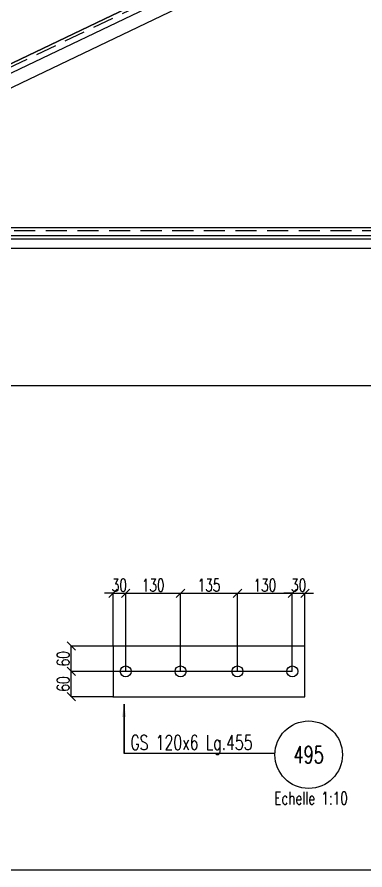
# Model space of a CAD drawing. Extents: x 550527 to 570802, y -80343 to -65993.
# Drawn here: x 554612 to 556674, y -80343 to -75288 of the extents above; entities that cross this region are included whole.
import ezdxf
from ezdxf.enums import TextEntityAlignment as Align

# ---------------------------------------------------------------- set-up
doc = ezdxf.new("R2010")
doc.units = 0
doc.header["$LTSCALE"] = 250
doc.header["$MEASUREMENT"] = 0
doc.linetypes.add('DASHED', pattern=[0.75, 0.5, -0.25])
doc.layers.get('0').update_dxf_attribs({"linetype": 'CONTINUOUS'})
doc.layers.get('DEFPOINTS').update_dxf_attribs({"linetype": 'CONTINUOUS'})
for name, color, linetype in [('ASSI', 6, 'CONTINUOUS'), ('BOLLINI_1', 7, 'CONTINUOUS'), ('FORI', 2, 'CONTINUOUS'), ('LINEA_ANG', 2, 'CONTINUOUS'), ('LINEE_PIASTRE', 2, 'CONTINUOUS'), ('LS', 7, 'CONTINUOUS'), ('PIASTRE', 5, 'CONTINUOUS'), ('TRAT-Y', 7, 'DASHED')]:
    doc.layers.add(name, color=color, linetype=linetype)
doc.styles.add('QUOTE', font='ROMANS8.SHX', dxfattribs={"width": 0.7})
doc.styles.add('RQL', font='ROMANS8.SHX', dxfattribs={"width": 0.7})
doc.styles.add('RS', font='ROMANS8.shx', dxfattribs={"width": 0.7})
doc.styles.get("Standard").update_dxf_attribs({"font": 'ROMANS8.SHX', "width": 0.7})
doc.dimstyles.new('TRATTO', dxfattribs={"dimscale": 0, "dimtxt": 75, "dimasz": 50, "dimexe": 0, "dimexo": 0, "dimgap": 10, "dimtad": 1, "dimrnd": 0.5, "dimdsep": 46, "dimtxsty": 'RS', "dimblk1": 'OBLIQUE', "dimblk2": 'OBLIQUE', "dimsah": 1, "dimcen": 0.09, "dimclrd": 2, "dimclre": 2, "dimclrt": 7, "dimadec": 0, "dimazin": 0, "dimtfac": 1, "dimtix": 1, "dimtmove": 2, "dimatfit": 3, "dimfxl": 1, "dimtolj": 1, "dimtzin": 0, "dimarcsym": 0})

# ---------------------------------------------------------------- blocks, each defined once
blk = doc.blocks.new('ASSE98')
blk.add_line((0, 0), (1, 0))
at = {"color": 7, "flags": 1}
for tag, p in [('LAV1', (3.07431, 6.82847)), ('LAV2', (3.07431, 6.49513)), ('LAV3', (3.07431, 6.1618)), ('LAV4', (3.07431, 5.82847)), ('LAV5', (3.07431, 5.49513)), ('LAV6', (3.07431, 5.1618)), ('LAV7', (3.07431, 4.82847)), ('LAV8', (3.07431, 4.49513)), ('LAV9', (3.07431, 4.1618)), ('LAV10', (3.07431, 3.82847))]:
    blk.add_attdef(tag, p, '', height=0.2, dxfattribs=at)
at = {"color": 7, "style": 'QUOTE', "width": 0.5, "flags": 1}
for tag, p in [('TI', (1.38308, 6.82731)), ('DI_S', (1.38308, 6.42178)), ('D_S', (1.38308, 6.02092)), ('E_S', (1.38308, 5.68065)), ('NFORI', (1.36454, 5.29792)), ('ALAR', (1.36349, 4.93246)), ('FAM', (1.3775, 4.54645)), ('ALA', (1.38308, 4.19257)), ('DISP2', (1.38308, 3.84971)), ('DISP1', (1.38308, 3.50686)), ('PINZAF', (1.38308, 3.164)), ('PINZAI', (1.38308, 2.82114)), ('TRP', (1.38308, 2.47829)), ('NP', (1.38308, 2.13543)), ('SV', (1.38308, 1.79257)), ('PESO', (1.38308, 1.44971)), ('QUA', (1.38308, 1.10686)), ('LUN', (1.38308, 0.764)), ('PROF', (1.38308, 0.42114)), ('POS', (1.38308, 0.07829))]:
    blk.add_attdef(tag, p, '', height=0.2, dxfattribs=at)
blk = doc.blocks.new('_OBLIQUE')
at = {"color": 0, "linetype": 'ByBlock'}
blk.add_line((-0.5, -0.5), (0.5, 0.5), dxfattribs=at)
blk = doc.blocks.new('*D32')
at = {"layer": 'DEFPOINTS', "color": 0, "transparency": 16777216}
for p in [(552705.6, -76584.4), (566526.3, -76584.4), (566526.3, -77472.4)]:
    blk.add_point(p, dxfattribs=at)
at = {"layer": 'LS', "color": 2, "lineweight": -2, "transparency": 16777216}
for p, q in [((552705.6, -76584.4), (552705.6, -77472.4)), ((566526.3, -76584.4), (566526.3, -77472.4)), ((552705.6, -77472.4), (566526.3, -77472.4))]:
    blk.add_line(p, q, dxfattribs=at)
at = {"layer": 'LS', "color": 2, "lineweight": -2, "transparency": 16777216, "xscale": 50, "yscale": 50, "zscale": 50, "rotation": 180}
blk.add_blockref('_OBLIQUE', (552705.6, -77472.4), dxfattribs=at)
at = {"layer": 'LS', "color": 2, "lineweight": -2, "transparency": 16777216, "xscale": 50, "yscale": 50, "zscale": 50}
blk.add_blockref('_OBLIQUE', (566526.3, -77472.4), dxfattribs=at)
at = {"layer": 'LS', "color": 7, "transparency": 16777216, "insert": (559616, -77421.3), "char_height": 75, "attachment_point": 5, "style": 'RS'}
blk.add_mtext('\\A1;13821 SUR TRUSQ. 75', dxfattribs=at)
blk = doc.blocks.new('MRKR_98')
blk.add_point((0, 0))
at = {"color": 7, "style": 'QUOTE', "width": 0.5, "flags": 1}
for tag, p in [('TI', (3.7, 6.8)), ('NFORI', (3.7, 5.3)), ('AUX2', (3.7, 4.9)), ('FAM', (3.7, 4.5)), ('AUX1', (3.7, 4.2)), ('COMMESSA', (3.7, 3.8)), ('SPESSORE', (3.7, 2.5)), ('SV', (3.7, 1.8)), ('QUA', (3.7, 1.1)), ('DI_S', (3.7, 6.4)), ('D_S', (3.7, 6)), ('E_S', (3.7, 5.7)), ('MD', (3.7, 3.5)), ('MP', (3.7, 3.2)), ('LARGHEZZA', (3.7, 2.8)), ('NP', (3.7, 2.1)), ('PESO', (3.7, 1.4)), ('LUN', (3.7, 0.8)), ('PROF', (3.7, 0.4)), ('POS', (3.7, 0.1))]:
    blk.add_attdef(tag, p, '', height=0.2, dxfattribs=at)
at = {"color": 7, "flags": 1}
for tag, p in [('LAV1', (5.3, 6.9)), ('LAV2', (5.3, 6.5)), ('LAV3', (5.3, 6.2)), ('LAV4', (5.3, 5.9)), ('LAV5', (5.3, 5.5)), ('LAV6', (5.3, 5.2)), ('LAV7', (5.3, 4.9)), ('LAV8', (5.3, 4.5)), ('LAV9', (5.3, 4.2)), ('LAV10', (5.3, 3.9))]:
    blk.add_attdef(tag, p, '', height=0.2, dxfattribs=at)
blk = doc.blocks.new('16')
blk.add_circle((0, 0), 1)
blk = doc.blocks.new('*D47')
at = {"layer": 'DEFPOINTS', "color": 0, "transparency": 16777216}
for p in [(555256.1, -78703.5), (555181.1, -79016.6), (555256.1, -79166.6)]:
    blk.add_point(p, dxfattribs=at)
at = {"layer": 'LS', "color": 2, "lineweight": -2, "transparency": 16777216}
for p, q in [((555181.1, -78703.5), (555131.1, -78703.5)), ((555181.1, -79016.6), (555181.1, -78703.5)), ((555181.1, -78703.5), (555256.1, -78703.5)), ((555256.1, -79166.6), (555256.1, -78703.5)), ((555256.1, -78703.5), (555306.1, -78703.5))]:
    blk.add_line(p, q, dxfattribs=at)
at = {"layer": 'LS', "color": 2, "lineweight": -2, "transparency": 16777216, "xscale": 50, "yscale": 50, "zscale": 50}
blk.add_blockref('_OBLIQUE', (555181.1, -78703.5), dxfattribs=at)
at = {"layer": 'LS', "color": 2, "lineweight": -2, "transparency": 16777216, "xscale": 50, "yscale": 50, "zscale": 50, "rotation": 180}
blk.add_blockref('_OBLIQUE', (555256.1, -78703.5), dxfattribs=at)
at = {"layer": 'LS', "color": 7, "transparency": 16777216, "insert": (555218.6, -78656), "char_height": 75, "attachment_point": 5, "style": 'RS'}
blk.add_mtext('\\A1;30', dxfattribs=at)
blk = doc.blocks.new('*D48')
at = {"layer": 'DEFPOINTS', "color": 0, "transparency": 16777216}
for p in [(555581.1, -78703.5), (555256.1, -79166.6), (555581.1, -79166.6)]:
    blk.add_point(p, dxfattribs=at)
at = {"layer": 'LS', "color": 2, "lineweight": -2, "transparency": 16777216}
for p, q in [((555256.1, -79166.6), (555256.1, -78703.5)), ((555256.1, -78703.5), (555581.1, -78703.5)), ((555581.1, -79166.6), (555581.1, -78703.5))]:
    blk.add_line(p, q, dxfattribs=at)
at = {"layer": 'LS', "color": 2, "lineweight": -2, "transparency": 16777216, "xscale": 50, "yscale": 50, "zscale": 50, "rotation": 180}
blk.add_blockref('_OBLIQUE', (555256.1, -78703.5), dxfattribs=at)
at = {"layer": 'LS', "color": 2, "lineweight": -2, "transparency": 16777216, "xscale": 50, "yscale": 50, "zscale": 50}
blk.add_blockref('_OBLIQUE', (555581.1, -78703.5), dxfattribs=at)
at = {"layer": 'LS', "color": 7, "transparency": 16777216, "insert": (555418.6, -78656), "char_height": 75, "attachment_point": 5, "style": 'RS'}
blk.add_mtext('\\A1;130', dxfattribs=at)
blk = doc.blocks.new('*D49')
at = {"layer": 'DEFPOINTS', "color": 0, "transparency": 16777216}
for p in [(555918.6, -78703.5), (555581.1, -79166.6), (555918.6, -79166.6)]:
    blk.add_point(p, dxfattribs=at)
at = {"layer": 'LS', "color": 2, "lineweight": -2, "transparency": 16777216}
for p, q in [((555581.1, -79166.6), (555581.1, -78703.5)), ((555581.1, -78703.5), (555918.6, -78703.5)), ((555918.6, -79166.6), (555918.6, -78703.5))]:
    blk.add_line(p, q, dxfattribs=at)
at = {"layer": 'LS', "color": 2, "lineweight": -2, "transparency": 16777216, "xscale": 50, "yscale": 50, "zscale": 50, "rotation": 180}
blk.add_blockref('_OBLIQUE', (555581.1, -78703.5), dxfattribs=at)
at = {"layer": 'LS', "color": 2, "lineweight": -2, "transparency": 16777216, "xscale": 50, "yscale": 50, "zscale": 50}
blk.add_blockref('_OBLIQUE', (555918.6, -78703.5), dxfattribs=at)
at = {"layer": 'LS', "color": 7, "transparency": 16777216, "insert": (555749.9, -78656), "char_height": 75, "attachment_point": 5, "style": 'RS'}
blk.add_mtext('\\A1;135', dxfattribs=at)
blk = doc.blocks.new('*D50')
at = {"layer": 'DEFPOINTS', "color": 0, "transparency": 16777216}
for p in [(556243.6, -78703.5), (555918.6, -79166.6), (556243.6, -79166.6)]:
    blk.add_point(p, dxfattribs=at)
at = {"layer": 'LS', "color": 2, "lineweight": -2, "transparency": 16777216}
for p, q in [((555918.6, -79166.6), (555918.6, -78703.5)), ((555918.6, -78703.5), (556243.6, -78703.5)), ((556243.6, -79166.6), (556243.6, -78703.5))]:
    blk.add_line(p, q, dxfattribs=at)
at = {"layer": 'LS', "color": 2, "lineweight": -2, "transparency": 16777216, "xscale": 50, "yscale": 50, "zscale": 50, "rotation": 180}
blk.add_blockref('_OBLIQUE', (555918.6, -78703.5), dxfattribs=at)
at = {"layer": 'LS', "color": 2, "lineweight": -2, "transparency": 16777216, "xscale": 50, "yscale": 50, "zscale": 50}
blk.add_blockref('_OBLIQUE', (556243.6, -78703.5), dxfattribs=at)
at = {"layer": 'LS', "color": 7, "transparency": 16777216, "insert": (556081.1, -78656), "char_height": 75, "attachment_point": 5, "style": 'RS'}
blk.add_mtext('\\A1;130', dxfattribs=at)
blk = doc.blocks.new('*D51')
at = {"layer": 'DEFPOINTS', "color": 0, "transparency": 16777216}
for p in [(556318.6, -78703.5), (556318.6, -79016.6), (556243.6, -79166.6)]:
    blk.add_point(p, dxfattribs=at)
at = {"layer": 'LS', "color": 2, "lineweight": -2, "transparency": 16777216}
for p, q in [((556243.6, -78703.5), (556193.6, -78703.5)), ((556243.6, -79166.6), (556243.6, -78703.5)), ((556243.6, -78703.5), (556318.6, -78703.5)), ((556318.6, -79016.6), (556318.6, -78703.5)), ((556318.6, -78703.5), (556368.6, -78703.5))]:
    blk.add_line(p, q, dxfattribs=at)
at = {"layer": 'LS', "color": 2, "lineweight": -2, "transparency": 16777216, "xscale": 50, "yscale": 50, "zscale": 50}
blk.add_blockref('_OBLIQUE', (556243.6, -78703.5), dxfattribs=at)
at = {"layer": 'LS', "color": 2, "lineweight": -2, "transparency": 16777216, "xscale": 50, "yscale": 50, "zscale": 50, "rotation": 180}
blk.add_blockref('_OBLIQUE', (556318.6, -78703.5), dxfattribs=at)
at = {"layer": 'LS', "color": 7, "transparency": 16777216, "insert": (556281.1, -78656), "char_height": 75, "attachment_point": 5, "style": 'RS'}
blk.add_mtext('\\A1;30', dxfattribs=at)
blk = doc.blocks.new('*D52')
at = {"layer": 'DEFPOINTS', "color": 0, "transparency": 16777216}
for p in [(554933.4, -79166.6), (556243.6, -79166.6), (555181.1, -79316.6)]:
    blk.add_point(p, dxfattribs=at)
at = {"layer": 'LS', "color": 2, "lineweight": -2, "transparency": 16777216}
for p, q in [((556243.6, -79166.6), (554933.4, -79166.6)), ((554933.4, -79316.6), (554933.4, -79166.6)), ((555181.1, -79316.6), (554933.4, -79316.6))]:
    blk.add_line(p, q, dxfattribs=at)
at = {"layer": 'LS', "color": 2, "lineweight": -2, "transparency": 16777216, "xscale": 50, "yscale": 50, "zscale": 50}
for p, rotation in [((554933.4, -79166.6), 90), ((554933.4, -79316.6), 270)]:
    blk.add_blockref('_OBLIQUE', p, dxfattribs=dict(at, rotation=rotation))
at = {"layer": 'LS', "color": 7, "transparency": 16777216, "insert": (554885.9, -79241.6), "char_height": 75, "attachment_point": 5, "rotation": 90, "style": 'RS'}
blk.add_mtext('\\A1;60', dxfattribs=at)
blk = doc.blocks.new('*D53')
at = {"layer": 'DEFPOINTS', "color": 0, "transparency": 16777216}
for p in [(554933.4, -79016.6), (555181.1, -79016.6), (555256.1, -79166.6)]:
    blk.add_point(p, dxfattribs=at)
at = {"layer": 'LS', "color": 2, "lineweight": -2, "transparency": 16777216}
for p, q in [((555181.1, -79016.6), (554933.4, -79016.6)), ((554933.4, -79166.6), (554933.4, -79016.6)), ((555256.1, -79166.6), (554933.4, -79166.6))]:
    blk.add_line(p, q, dxfattribs=at)
at = {"layer": 'LS', "color": 2, "lineweight": -2, "transparency": 16777216, "xscale": 50, "yscale": 50, "zscale": 50}
for p, rotation in [((554933.4, -79016.6), 90), ((554933.4, -79166.6), 270)]:
    blk.add_blockref('_OBLIQUE', p, dxfattribs=dict(at, rotation=rotation))
at = {"layer": 'LS', "color": 7, "transparency": 16777216, "insert": (554885.9, -79091.6), "char_height": 75, "attachment_point": 5, "rotation": 90, "style": 'RS'}
blk.add_mtext('\\A1;60', dxfattribs=at)
blk = doc.blocks.new('xxx')
blk.add_circle((0, 0), 8)
at = {"color": 3, "style": 'RQL', "width": 0.7}
blk.add_attdef('POS', text='', height=4, dxfattribs=at).set_placement((0, 0), align=Align.MIDDLE)
at = {"style": 'RQL', "width": 0.7, "flags": 1}
for tag, p in [('POS1', (-0.39, -5.42)), ('TIPO', (-0.39, -8.66))]:
    blk.add_attdef(tag, p, '', height=2, dxfattribs=at)

msp = doc.modelspace()

# ---------------------------------------------------------------- linework, layer by layer
at = {"layer": 'LINEA_ANG'}
for p, q in [((552691.09, -76464.897), (559927.422, -73004.846)), ((559983.5, -73122.129), (552859.039, -76528.689)), ((560532.072, -76537.415), (552690.072, -76537.415)), ((552818.072, -76657.415), (560532.072, -76657.415))]:
    msp.add_line(p, q, dxfattribs=at)
at = {"layer": 'LINEE_PIASTRE'}
for p, q in [((556318.64, -79016.626), (555181.14, -79016.626)), ((555181.14, -79016.626), (555181.14, -79316.626)), ((556318.64, -79316.626), (556318.64, -79016.626)), ((555181.14, -79316.626), (556318.64, -79316.626))]:
    msp.add_line(p, q, dxfattribs=at)
at = {"layer": 'LS', "color": 6}
for p, q in [((552737.326, -76499.003), (556548.699, -74676.596)), ((559850.63, -76584.415), (552792.134, -76584.415)), ((559850.63, -76604.415), (552690.072, -76604.415)), ((555246.309, -79653.413), (555246.309, -79361.065)), ((556140.972, -79653.413), (555246.309, -79653.413))]:
    msp.add_line(p, q, dxfattribs=at)
at = {"layer": 'LS', "color": 8}
msp.add_lwpolyline([(550527.43, -65993.396), (550527.43, -80343.396), (566427.43, -80343.396), (566427.43, -78343.396), (570802.43, -78343.396), (570802.43, -65993.396), (550527.43, -65993.396)], close=True, dxfattribs=at)
at = {"layer": 'LS', "color": 6}
msp.add_lwpolyline([(555246.309, -79361.065), (555246.309, -79653.413)], dxfattribs=at)
msp.add_solid([(555233.809, -79436.065), (555246.309, -79361.065), (555258.809, -79436.065)], dxfattribs=at)
at = {"layer": 'TRAT-Y'}
for p, q in [((552698.855, -76481.136), (559935.187, -73021.085)), ((560532.072, -76554.415), (552690.072, -76554.415))]:
    msp.add_line(p, q, dxfattribs=at)

# ---------------------------------------------------------------- block references
at = {"layer": 'ASSI'}
for p, xscale, rotation in [((559927.422, -73004.846), 8020.999999999999, 205.5547854963537), ((560532.072, -76537.415), 7842, 180)]:
    msp.add_blockref('ASSE98', p, dxfattribs=dict(at, xscale=xscale, rotation=rotation))
at = {"layer": 'BOLLINI_1', "xscale": 24.99749993750913, "yscale": 24.99749993750913, "zscale": 24.99749993750913}
msp.add_blockref('xxx', (556340.826, -79660.519), dxfattribs=at).add_auto_attribs({'POS': '495'})
at = {"layer": 'FORI', "xscale": 32.5, "yscale": 32.5, "zscale": 32.5, "rotation": 25.55478549899999}
for p in [(555256.14, -79166.626), (555581.14, -79166.626), (555918.64, -79166.626), (556243.64, -79166.626)]:
    msp.add_blockref('16', p, dxfattribs=at)
at = {"layer": 'PIASTRE'}
ref = msp.add_blockref('MRKR_98', (555181.14, -79316.626), dxfattribs=dict(at, xscale=2.5, yscale=2.5, zscale=2.5))
ref.add_attrib('PROF', 'GS 120x6 Lg.455', (555283.703, -79631.603), dxfattribs={"layer": '0', "color": 2, "height": 87.5, "style": 'QUOTE', "width": 0.7})

# ---------------------------------------------------------------- texts
at = {"layer": 'LS', "color": 7, "style": 'RS', "width": 0.7}
msp.add_text('Echelle 1:10', height=75, dxfattribs=at).set_placement((556136.402, -79955.745))

# ---------------------------------------------------------------- dimensions: what is measured, and where the dimension line sits
at = {"layer": 'LS', "color": 6}
for base, p1, p2, text, picture, middle in [((566526.344, -77472.351), (552705.578, -76584.415), (566526.344, -76584.415), '<> SUR TRUSQ. 75', '*D32', (559615.961, -77421.279)), ((555256.14, -78703.454), (555181.14, -79016.626), (555256.14, -79166.626), '30', '*D47', (555218.64, -78655.954)), ((555581.14, -78703.454), (555256.14, -79166.626), (555581.14, -79166.626), '130', '*D48', (555418.64, -78655.954)), ((555918.64, -78703.454), (555581.14, -79166.626), (555918.64, -79166.626), '135', '*D49', (555749.89, -78655.954)), ((556243.64, -78703.454), (555918.64, -79166.626), (556243.64, -79166.626), '130', '*D50', (556081.14, -78655.954)), ((556318.64, -78703.454), (556243.64, -79166.626), (556318.64, -79016.626), '30', '*D51', (556281.14, -78655.954))]:
    dim = msp.add_linear_dim(base=base, p1=p1, p2=p2, text=text, dimstyle='TRATTO', override={"dimscale": 1}, dxfattribs=at)
    dim.commit()
    dim.dimension.update_dxf_attribs({"geometry": picture, "text_midpoint": middle})
for base, p1, p2, picture, middle in [((554933.397, -79016.626), (555256.14, -79166.626), (555181.14, -79016.626), '*D53', (554885.897, -79091.626)), ((554933.397, -79166.626), (555181.14, -79316.626), (556243.64, -79166.626), '*D52', (554885.897, -79241.626))]:
    dim = msp.add_linear_dim(base=base, p1=p1, p2=p2, angle=90, text='60', dimstyle='TRATTO', override={"dimscale": 1}, dxfattribs=at)
    dim.commit()
    dim.dimension.update_dxf_attribs({"geometry": picture, "text_midpoint": middle})

doc.saveas('drawing.dxf')
